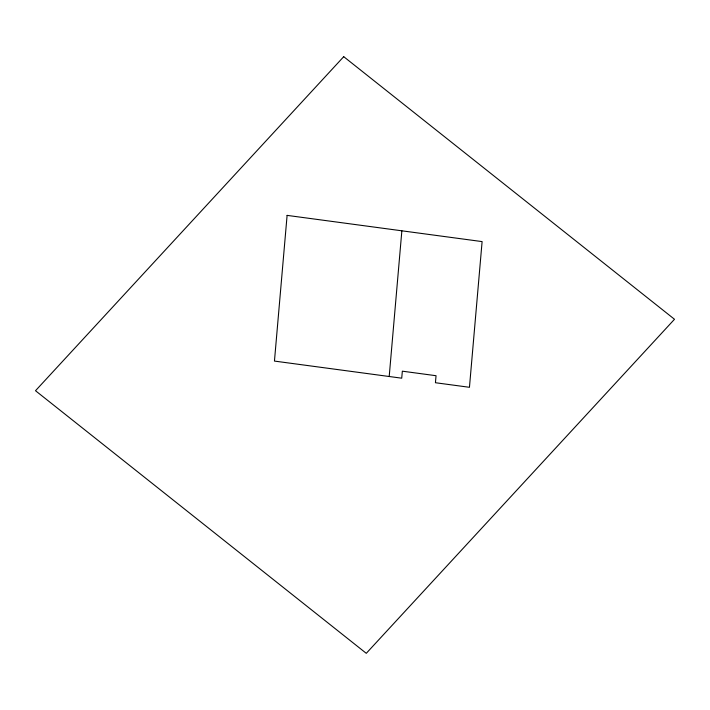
<?xml version="1.0" encoding="UTF-8"?>
<svg xmlns="http://www.w3.org/2000/svg" width="710" height="710" viewBox="0 0 710 710"><rect width="100%" height="100%" fill="white"/><g stroke="black" fill="none" stroke-linecap="round" stroke-linejoin="round"><path stroke-width="1.06" d="M389.204 376.513L401.86 230.803M287.106 215.379L274.45 361.079L401.727 378.19L402.339 371.179L436.046 375.714L435.434 382.726L469.452 387.296L482.108 241.595L287.106 215.379M343.72 56.676L35.5 390.722L366.28 653.324L674.5 319.269L343.72 56.676"/></g></svg>
